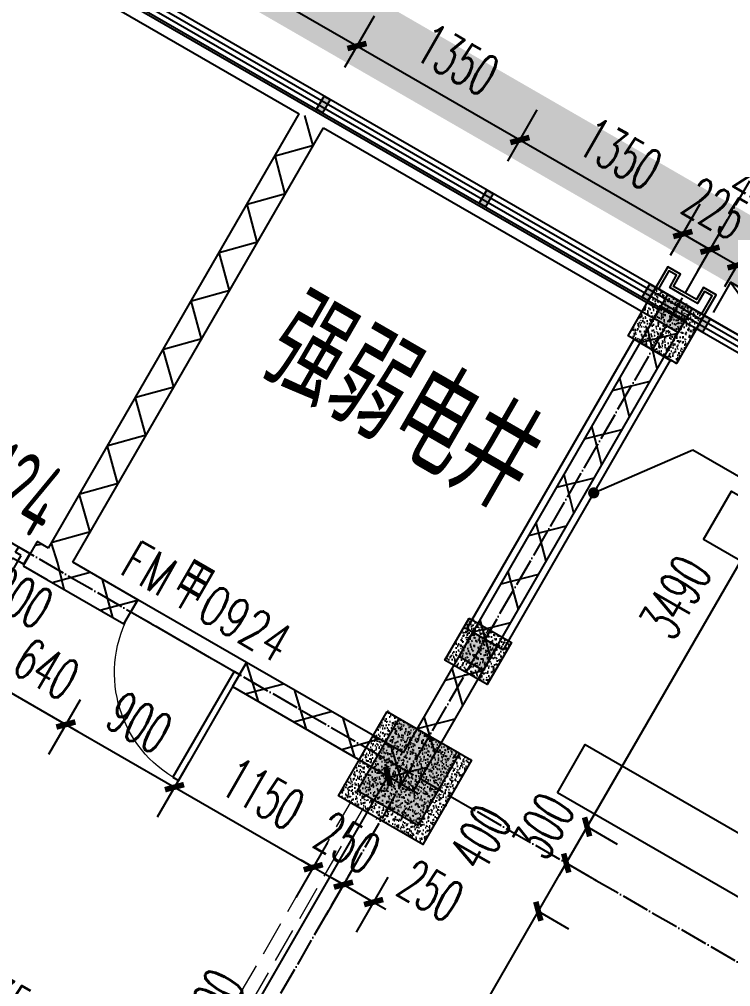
# Model space of a CAD drawing. Header units: millimetres. Extents: x 216654360 to 218309126, y 218099985 to 219647706.
# Drawn here: x 217944247 to 217949352, y 218944872 to 218951815 of the extents above; entities that cross this region are included whole.
import ezdxf
from ezdxf.xclip import XClip

# ---------------------------------------------------------------- set-up
doc = ezdxf.new("R2010")
doc.units = ezdxf.units.MM
doc.header["$LTSCALE"] = 1000
doc.header["$XCLIPFRAME"] = 0
for name, pattern in [('02-博雅楼平面图（V8）$0$DASH', [0.35, 0.25, -0.1]), ('DASH', [0.35, 0.25, -0.1]), ('DASHED2', [0.375, 0.25, -0.125]), ('DOTE', [2.4200000000000004, 2, -0.2, 0.02, -0.2])]:
    doc.linetypes.add(name, pattern=pattern)
doc.layers.add('02-博雅楼平面图（V8）$0$A-FLOR-OVHD', color=173, linetype='02-博雅楼平面图（V8）$0$DASH', lineweight=9)
for name, color, linetype in [('A-ANNO-DIMS', 3, 'Continuous'), ('A-ANNO-DOTE', 1, 'DOTE'), ('A-COLU', 2, 'Continuous'), ('A-COLU-CONC', 2, 'Continuous'), ('A-DOOR-FM', 181, 'Continuous'), ('A-FLOR-SPCL', 245, 'Continuous'), ('A-FLOR-STRS', 51, 'Continuous'), ('A-FM-IDEN', 181, 'Continuous'), ('A-FURN', 45, 'Continuous'), ('A-WALL', 2, 'Continuous'), ('A-WALL-CURT', 111, 'Continuous'), ('A-WALL-MSNW', 2, 'Continuous'), ('A-WALL-SHEA', 2, 'Continuous'), ('A-WIND', 161, 'Continuous'), ('DIM_LEAD', 3, 'Continuous'), ('PUB_HATCH', 8, 'Continuous'), ('PUB_TEXT', 7, 'Continuous'), ('WINDOW', 4, 'Continuous'), ('WINDOW_TEXT', 7, 'Continuous'), ('现状植物', 3, 'Continuous')]:
    doc.layers.add(name, color=color, linetype=linetype)
doc.styles.add('_TCH_DIM_T3', font='SIMPLEX.shx', dxfattribs={"width": 0.5647058823529413, "bigfont": 'GBCBIG.shx'})
doc.styles.add('_TCH_WINDOW', font='GBENOR', dxfattribs={"width": 0.8, "bigfont": 'GBCBIG'})
doc.styles.add('AUDIT_D_250603204042-0', font='SIMPLEX', dxfattribs={"width": 0.7, "bigfont": 'HZ'})
doc.styles.get("Standard").update_dxf_attribs({"font": 'gbenor.shx', "bigfont": 'gbcbig.shx'})
doc.dimstyles.new('_TCH_ARCH&&100', dxfattribs={"dimtxt": 297.5, "dimasz": 100, "dimexe": 250, "dimexo": 300, "dimgap": 126.25, "dimtad": 1, "dimdec": 0, "dimzin": 0, "dimdsep": 46, "dimtxsty": '_TCH_DIM_T3', "dimblk": 'ARCHTICK', "dimcen": 0.09, "dimclrt": 7, "dimazin": 2, "dimtfac": 1, "dimtdec": 0, "dimtix": 1, "dimtmove": 2, "dimatfit": 3, "dimfxl": 100, "dimtolj": 1, "dimtzin": 0, "dimarcsym": 0})
pattern_1 = [(45, (-6165679.106576437, -59482.65594915766), (-200.0002033111466, 200.0002033111467), []), (135, (-6165679.106576437, -59482.65594915766), (-200.0002033111467, -200.0002033111466), [])]

# ---------------------------------------------------------------- blocks, each defined once
blk = doc.blocks.new('123sfg')
at = {"layer": 'A-FLOR-STRS', "color": 1, "linetype": 'DASH', "const_width": 0.5}
blk.add_lwpolyline([(-435.7520347369718, -1148.388286254316), (-511.1115516244317, -1148.388286254316), (-511.3552337155952, -1165.729753827507), (-511.0830312329153, -1166.330356907861), (-509.862566358549, -1167.165920006349), (-509.899666979044, -1175.035179553675), (-511.2151629207592, -1175.819181181321), (-511.5013152034771, -1176.37444855023), (-511.8447741047139, -1217.800621691689), (-511.7709169440395, -1218.378271135507), (-511.5875886529493, -1218.902143048302), (-509.7669051376688, -1219.661976483888), (-509.385862355567, -1219.696680274913), (-508.9938257462936, -1221.561295600962), (-505.3071537641226, -1224.627778107655), (-496.1454937860653, -1225.778210952126), (-492.040455449508, -1227.508854247053), (-490.6770727478661, -1229.040993421052), (-491.1780902189776, -1234.403478215337), (-491.8354530945844, -1240.873174603801), (-495.3054724940848, -1245.831589563697), (-496.0934880015939, -1248.609740337537), (-498.2702817226327, -1262.571470302767), (-497.9822436700924, -1324.142034435703)], dxfattribs=at)
blk = doc.blocks.new('A$Cbd128c3d')
at = {"layer": 'A-COLU'}
h = blk.add_hatch(color=256, dxfattribs=at)
h.dxf.hatch_style = 1
h.paths.add_polyline_path([(3599.999999999942, -240), (4099.999999999942, -240), (4099.999999999942, -840), (3599.999999999942, -840)])
blk.add_lwpolyline([(3599.999999999942, -240), (4099.999999999942, -240), (4099.999999999942, -840), (3599.999999999942, -840)], close=True, dxfattribs=at)
blk = doc.blocks.new('124sty')
at = {"layer": 'A-COLU-CONC'}
h = blk.add_hatch(dxfattribs=at)
h.set_pattern_fill('混凝土', scale=10, angle=270)
h.set_pattern_definition([(320, (0, 0), (-6.275213498259524, -71.72601826007535), [7.5, -82.5]), (265, (0, 0), (75.21921337000119, 13.87513336129999), [6, -66]), (10.45139999999996, (-0.5229340000000011, -5.977168000000001), (68.94395420609534, -57.85093817140217), [6.374019000000001, -70.1142112]), (316.1842, (20, -3.673940397442059e-15), (-16.55190143290183, -106.7241048625644), [11.25, -123.75]), (6.635599999999986, (18.6206693, -8.893674500000003), (97.41178709004416, -93.46627055487035), [9.561028799999997, -105.1713]), (261.1842, (20, -3.673940397442059e-15), (97.41186009253245, -93.46619451336274), [9, -99]), (291, (15, -10), (-40.2618890665339, -59.69070521184616), [7.5, -82.5]), (236, (15, -10), (72.5150045046853, -24.33153319215819), [6, -66]), (341.4514, (11.6448394, -14.9742233), (32.25304967099522, -84.02226285814899), [6.374019000000001, -70.1142112]), (307.5, (0, 0), (33.28938538313115, -1.215985531729073), [0, -65.19999999999999, 0, -67, 0, -66.25]), (277.5, (0, 0), (39.44117118823602, -26.30695374421487), [0, -38.2, 0, -63.7, 0, -25.25]), (237.5, (4.096443543147897e-15, 22.3), (-2.255487173437985, -53.3822436172409), [0, -25, 0, -78, 0, -103.5]), (227.5, (5.933413741868926e-15, 32.3), (10.01049823323176, -58.31861693423862), [0, -32.49999999999999, 0, -51.79999999999999, 0, -73.49999999999999])])
h.paths.add_polyline_path([(6511336.331908299, 87627.17725494933), (6512036.335814555, 87627.17725494933), (6512036.337767684, 86927.17725491381), (6511336.333861427, 86927.17725491381)])
at = {"layer": 'A-COLU-CONC', "color": 7}
for points in [[(6511336.331908299, 87627.17725494933), (6512036.335814555, 87627.17725494933), (6512036.337767684, 86927.17725491381), (6511336.333861427, 86927.17725491381)], [(6511436.333861427, 87627.17725494933), (6511936.333861427, 87627.17725494933), (6511936.333861427, 87027.17725494933), (6511436.333861427, 87027.17725494933)], [(6511436.333861427, 87627.17725494933), (6511936.337767684, 87627.17725494933), (6511936.337767684, 87027.17725491381), (6511436.333861427, 87027.17725491381)]]:
    blk.add_lwpolyline(points, close=True, dxfattribs=at)
blk.add_blockref('A$Cbd128c3d', (6507836.337767684, 87867.17725491441))
blk = doc.blocks.new('2929sk')
at = {"layer": 'A-ANNO-DOTE', "ltscale": 0.1}
for p, q in [((-40108.41759934928, -98506.28522877552), (-40108.41759934928, -79972.7619583212)), ((-16719.25256192591, -91672.76195832115), (-75808.41759934928, -91672.76195832127))]:
    blk.add_line(p, q, dxfattribs=at)
at = {"layer": 'A-COLU-CONC', "color": 7, "rotation": 180}
blk.add_blockref('124sty', (6471577.927535787, -4345.584703406691), dxfattribs=at)
blk = doc.blocks.new('123sttyt')
at = {"layer": 'A-COLU-CONC'}
h = blk.add_hatch(dxfattribs=at)
h.set_pattern_fill('混凝土', scale=10)
h.set_pattern_definition([(49.99999999999999, (458507.2726841327, 226049.4547714085), (71.72601826007535, -6.275213498259511), [7.5, -82.5]), (355, (458507.2726841327, 226049.4547714085), (-13.8751333613, 75.21921337000119), [6, -66]), (100.4514, (458513.2498521327, 226048.9318374085), (57.85093817140216, 68.94395420609536), [6.374019000000001, -70.1142112]), (46.18420000000002, (458507.2726841327, 226069.4547714085), (106.7241048625644, -16.55190143290181), [11.25, -123.75]), (96.6356, (458516.1663586327, 226068.0754407085), (93.46627055487033, 97.41178709004417), [9.561028799999999, -105.1713]), (351.1842, (458507.2726841327, 226069.4547714085), (93.46619451336272, 97.41186009253246), [9, -99]), (21, (458517.2726841327, 226064.4547714085), (59.69070521184616, -40.26188906653388), [7.5, -82.5]), (326.0000000000001, (458517.2726841327, 226064.4547714085), (24.33153319215817, 72.5150045046853), [6, -66]), (71.4514, (458522.2469074327, 226061.0996108085), (84.02226285814899, 32.25304967099524), [6.374019000000001, -70.1142112]), (37.50000000000001, (458507.2726841327, 226049.4547714085), (1.215985531729067, 33.28938538313115), [0, -65.19999999999999, 0, -67, 0, -66.25]), (7.499999999999999, (458507.2726841327, 226049.4547714085), (26.30695374421486, 39.44117118823603), [0, -38.2, 0, -63.7, 0, -25.25]), (327.5, (458484.9726841327, 226049.4547714085), (53.3822436172409, -2.255487173437976), [0, -25, 0, -78, 0, -103.5]), (317.5, (458474.9726841327, 226049.4547714085), (58.31861693423862, 10.01049823323177), [0, -32.5, 0, -51.8, 0, -73.5])])
h.paths.add_polyline_path([(6523019.330466915, 268461.0957909399), (6523419.330466915, 268461.0957909399), (6523419.330466892, 268061.0957909399), (6523019.330466892, 268061.0957909399)])
h = blk.add_hatch(color=256, dxfattribs=at)
h.dxf.hatch_style = 1
h.paths.add_polyline_path([(6523119.330466904, 268461.0957909399), (6523319.330466904, 268461.0957909399), (6523319.330466904, 268261.0957909399), (6523119.330466904, 268261.0957909399)])
at = {"layer": 'A-COLU'}
for points in [[(6523019.330466915, 268461.0957909399), (6523419.330466915, 268461.0957909399), (6523419.330466892, 268061.0957909399), (6523019.330466892, 268061.0957909399)], [(6523119.330466904, 268461.0957909399), (6523319.330466904, 268461.0957909399), (6523319.330466904, 268261.0957909399), (6523119.330466904, 268261.0957909399)]]:
    blk.add_lwpolyline(points, close=True, dxfattribs=at)
blk = doc.blocks.new('atyyj')
at = {"color": 6}
for points in [[(6087145.846531308, 41917.42876004828), (6087145.850708799, 41917.44223488616), (6087145.850708793, 42287.44228338455), (6087040.833285737, 42287.42880854666), (6087040.833285737, 42187.42880854666), (6086945.833285737, 42187.42880854666), (6086850.833285737, 42187.42880854666), (6086850.833285737, 42287.42880854666), (6086745.844134575, 42287.41532826515), (6086745.844134575, 42117.42884835148)], [(6087125.83328574, 42117.42884835148), (6087125.833285737, 42267.42880854666), (6087060.833285737, 42267.42880854666), (6087060.833285737, 42167.42880854666), (6086945.833285737, 42167.42880854666), (6086830.833285737, 42167.42880854666), (6086830.833285737, 42267.42880854666), (6086765.833285737, 42267.42880854666), (6086765.833285737, 42117.42884835148)]]:
    blk.add_lwpolyline(points, dxfattribs=at)
at = {"layer": 'A-COLU'}
blk.add_blockref('123sttyt', (-436273.4971811436, -226343.666958125), dxfattribs=at)
blk = doc.blocks.new('13arr')
at = {"layer": 'A-WIND', "linetype": 'DASHED2'}
blk.add_lwpolyline([(6087353.827712848, 41511.70635287312), (6088025.843614434, 41811.71657893434), (6088655.837995256, 41511.70477893751)], dxfattribs=at)
blk.add_lwpolyline([(6087353.832841344, 41811.72995272726), (6088655.837995256, 41811.72837898376), (6088655.837995256, 41511.70477893751), (6087353.832841344, 41511.70635268101)], close=True, dxfattribs=at)
blk = doc.blocks.new('25tqdryui')
at = {"layer": 'A-COLU-CONC'}
h = blk.add_hatch(dxfattribs=at)
h.set_pattern_fill('混凝土', scale=10)
h.set_pattern_definition([(49.99999999999999, (0, 0), (71.72601826007535, -6.275213498259511), [7.5, -82.5]), (355, (0, 0), (-13.8751333613, 75.21921337000119), [6, -66]), (100.4514, (5.977168000000001, -0.522934), (57.85093817140216, 68.94395420609536), [6.374019000000001, -70.1142112]), (46.18420000000002, (0, 20), (106.7241048625644, -16.55190143290181), [11.25, -123.75]), (96.6356, (8.8936745, 18.6206693), (93.46627055487033, 97.41178709004417), [9.561028799999999, -105.1713]), (351.1842, (0, 20), (93.46619451336272, 97.41186009253246), [9, -99]), (21, (10, 15), (59.69070521184616, -40.26188906653388), [7.5, -82.5]), (326.0000000000001, (10, 15), (24.33153319215817, 72.5150045046853), [6, -66]), (71.4514, (14.9742233, 11.6448394), (84.02226285814899, 32.25304967099524), [6.374019000000001, -70.1142112]), (37.50000000000001, (0, 0), (1.215985531729067, 33.28938538313115), [0, -65.19999999999999, 0, -67, 0, -66.25]), (7.499999999999999, (0, 0), (26.30695374421486, 39.44117118823603), [0, -38.2, 0, -63.7, 0, -25.25]), (327.5, (-22.3, 0), (53.3822436172409, -2.255487173437976), [0, -25, 0, -78, 0, -103.5]), (317.5, (-32.3, 0), (58.31861693423862, 10.01049823323177), [0, -32.5, 0, -51.8, 0, -73.5])])
h.paths.add_polyline_path([(6523044.330466904, 268536.0957909399), (6523394.330466904, 268536.0957909399), (6523394.330466904, 268186.0957909399), (6523044.330466904, 268186.0957909399)])
h = blk.add_hatch(color=256, dxfattribs=at)
h.dxf.hatch_style = 1
h.paths.add_polyline_path([(6523119.330466904, 268461.0957909399), (6523319.330466904, 268461.0957909399), (6523319.330466904, 268261.0957909399), (6523119.330466904, 268261.0957909399)])
at = {"layer": 'A-COLU'}
for points in [[(6523044.330466904, 268536.0957909399), (6523394.330466904, 268536.0957909399), (6523394.330466904, 268186.0957909399), (6523044.330466904, 268186.0957909399)], [(6523119.330466904, 268461.0957909399), (6523319.330466904, 268461.0957909399), (6523319.330466904, 268261.0957909399), (6523119.330466904, 268261.0957909399)], [(6523119.330466904, 268461.0957909399), (6523319.330466904, 268461.0957909399), (6523319.330466904, 268261.0957909399), (6523119.330466904, 268261.0957909399)]]:
    blk.add_lwpolyline(points, close=True, dxfattribs=at)
blk = doc.blocks.new('123arrt')
at = {"layer": 'A-COLU'}
for name, p in [('123sttyt', (19275.15662112832, 2799.999975732382)), ('25tqdryui', (19275.16310578492, 0))]:
    blk.add_blockref(name, p, dxfattribs=at)
blk = doc.blocks.new('234eryayyui')
h = blk.add_hatch(color=251)
h.dxf.hatch_style = 1
h.paths.add_polyline_path([(6065420.674966354, 42391.641019584), (6065470.674966354, 42391.641019584), (6065470.67447537, 42281.641019584), (6065420.67447537, 42281.641019584)])
at = {"layer": 'WINDOW'}
blk.add_lwpolyline([(6065420.674966354, 42391.641019584), (6065470.674966354, 42391.641019584), (6065470.67447537, 42281.641019584), (6065420.67447537, 42281.641019584)], close=True, dxfattribs=at)
blk = doc.blocks.new('124ety6')
at = {"layer": 'A-COLU-CONC', "color": 7}
for p in [(18575.1570730716, 2.463713462930173e-06), (19925.15706004873, 2.385128755122423e-06), (21275.15704702586, 2.306544047314674e-06), (21725.15711214021, 2.699467586353421e-06)]:
    blk.add_blockref('234eryayyui', p, dxfattribs=at)
blk = doc.blocks.new('_ArchTick')
at = {"color": 0, "linetype": 'ByBlock', "const_width": 0.4}
blk.add_lwpolyline([(-0.5, -0.5), (0.5, 0.5)], dxfattribs=at)
blk = doc.blocks.new('*D302')
at = {"layer": 'A-ANNO-DIMS', "color": 0, "lineweight": -2, "transparency": 16777216}
for p, q in [((6088253.155443171, 38791.63913941658), (6088253.155443171, 42281.64097714924)), ((6088269.655579047, 42281.64097714924), (6088503.155443171, 42281.64097714924)), ((6088269.655579047, 38791.63913941658), (6088503.155443171, 38791.63913941658))]:
    blk.add_line(p, q, dxfattribs=at)
at = {"layer": 'Defpoints', "color": 0, "transparency": 16777216}
for p in [(6087969.655579047, 42281.64097714924), (6088253.155443171, 42281.64097714924), (6087969.655579047, 38791.63913941658)]:
    blk.add_point(p, dxfattribs=at)
at = {"layer": 'A-ANNO-DIMS', "color": 0, "lineweight": -2, "transparency": 16777216, "xscale": 100, "yscale": 100, "zscale": 100}
for p, rotation in [((6088253.155443171, 42281.64097714924), 90), ((6088253.155443171, 38791.63913941658), 270)]:
    blk.add_blockref('_ArchTick', p, dxfattribs=dict(at, rotation=rotation))
at = {"layer": 'A-ANNO-DIMS', "color": 7, "transparency": 16777216, "insert": (6087978.155443171, 40536.64005828389), "char_height": 297.5, "attachment_point": 5, "rotation": 90, "style": '_TCH_DIM_T3'}
blk.add_mtext('\\A1;3490', dxfattribs=at)
blk = doc.blocks.new('*D303')
at = {"layer": 'A-ANNO-DIMS', "color": 0, "lineweight": -2, "transparency": 16777216}
for p, q in [((6088253.155443171, 38791.63913941658), (6088253.155443171, 38891.63913941658)), ((6088253.155443171, 38491.64101953135), (6088253.155443171, 38791.63913941658)), ((6088269.655579047, 38791.63913941658), (6088503.155443171, 38791.63913941658)), ((6088253.155443171, 38491.64101953135), (6088253.155443171, 38391.64101953135)), ((6088269.655579047, 38491.64101953135), (6088503.155443171, 38491.64101953135))]:
    blk.add_line(p, q, dxfattribs=at)
at = {"layer": 'Defpoints', "color": 0, "transparency": 16777216}
for p in [(6087969.655579047, 38791.63913941658), (6088253.155443171, 38791.63913941658), (6087969.655579047, 38491.64101953135)]:
    blk.add_point(p, dxfattribs=at)
at = {"layer": 'A-ANNO-DIMS', "color": 0, "lineweight": -2, "transparency": 16777216, "xscale": 100, "yscale": 100, "zscale": 100}
for p, rotation in [((6088253.155443171, 38791.63913941658), 270), ((6088253.155443171, 38491.64101953135), 90)]:
    blk.add_blockref('_ArchTick', p, dxfattribs=dict(at, rotation=rotation))
at = {"layer": 'A-ANNO-DIMS', "color": 7, "transparency": 16777216, "insert": (6087978.155443171, 38641.64007947494), "char_height": 297.5, "attachment_point": 5, "rotation": 90, "style": '_TCH_DIM_T3'}
blk.add_mtext('\\A1;300', dxfattribs=at)
blk = doc.blocks.new('*D304')
at = {"layer": 'A-ANNO-DIMS', "color": 0, "lineweight": -2, "transparency": 16777216}
for p, q in [((6088253.155443171, 38091.64101952986), (6088253.155443171, 38491.64101953135)), ((6088269.655579047, 38491.64101953135), (6088503.155443171, 38491.64101953135)), ((6088269.655579047, 38091.64101952986), (6088503.155443171, 38091.64101952986))]:
    blk.add_line(p, q, dxfattribs=at)
at = {"layer": 'Defpoints', "color": 0, "transparency": 16777216}
for p in [(6087969.655579047, 38491.64101953135), (6088253.155443171, 38491.64101953135), (6087969.655579047, 38091.64101952986)]:
    blk.add_point(p, dxfattribs=at)
at = {"layer": 'A-ANNO-DIMS', "color": 0, "lineweight": -2, "transparency": 16777216, "xscale": 100, "yscale": 100, "zscale": 100}
for p, rotation in [((6088253.155443171, 38491.64101953135), 90), ((6088253.155443171, 38091.64101952986), 270)]:
    blk.add_blockref('_ArchTick', p, dxfattribs=dict(at, rotation=rotation))
at = {"layer": 'A-ANNO-DIMS', "color": 7, "transparency": 16777216, "insert": (6087628.155443171, 38341.6410195153), "char_height": 297.5, "attachment_point": 5, "rotation": 90, "style": '_TCH_DIM_T3'}
blk.add_mtext('\\A1;400', dxfattribs=at)
blk = doc.blocks.new('*D305')
at = {"layer": 'A-ANNO-DIMS', "color": 0, "lineweight": -2, "transparency": 16777216}
for p, q in [((6088253.155443171, 34391.64101949951), (6088253.155443171, 38091.64101952986)), ((6088269.655579047, 38091.64101952986), (6088503.155443171, 38091.64101952986)), ((6088269.655579047, 34391.64101949951), (6088503.155443171, 34391.64101949951))]:
    blk.add_line(p, q, dxfattribs=at)
at = {"layer": 'Defpoints', "color": 0, "transparency": 16777216}
for p in [(6087969.655579047, 38091.64101952986), (6088253.155443171, 38091.64101952986), (6087969.655579047, 34391.64101949951)]:
    blk.add_point(p, dxfattribs=at)
at = {"layer": 'A-ANNO-DIMS', "color": 0, "lineweight": -2, "transparency": 16777216, "xscale": 100, "yscale": 100, "zscale": 100}
for p, rotation in [((6088253.155443171, 38091.64101952986), 90), ((6088253.155443171, 34391.64101949951), 270)]:
    blk.add_blockref('_ArchTick', p, dxfattribs=dict(at, rotation=rotation))
at = {"layer": 'A-ANNO-DIMS', "color": 7, "transparency": 16777216, "insert": (6087978.155443171, 36241.64101951567), "char_height": 297.5, "attachment_point": 5, "rotation": 90, "style": '_TCH_DIM_T3'}
blk.add_mtext('\\A1;3700', dxfattribs=at)
blk = doc.blocks.new('*D320')
at = {"layer": 'A-ANNO-DIMS', "color": 0, "lineweight": -2, "transparency": 16777216}
for p, q in [((6085170.844556847, 35474.14101954784), (6085170.844556847, 35601)), ((6085520.844557267, 35474.14101954784), (6085520.844557267, 35601)), ((6085170.844556847, 35351), (6085070.844556847, 35351)), ((6085170.844556847, 35351), (6085520.844557267, 35351)), ((6085520.844557267, 35351), (6085620.844557267, 35351))]:
    blk.add_line(p, q, dxfattribs=at)
at = {"layer": 'Defpoints', "color": 0, "transparency": 16777216}
for p in [(6085520.844557267, 35351), (6085170.844556847, 35174.14101954784), (6085520.844557267, 35174.14101954784)]:
    blk.add_point(p, dxfattribs=at)
at = {"layer": 'A-ANNO-DIMS', "color": 0, "lineweight": -2, "transparency": 16777216, "xscale": 100, "yscale": 100, "zscale": 100}
blk.add_blockref('_ArchTick', (6085170.844556847, 35351), dxfattribs=at)
at = {"layer": 'A-ANNO-DIMS', "color": 0, "lineweight": -2, "transparency": 16777216, "xscale": 100, "yscale": 100, "zscale": 100, "rotation": 180}
blk.add_blockref('_ArchTick', (6085520.844557267, 35351), dxfattribs=at)
at = {"layer": 'A-ANNO-DIMS', "color": 7, "transparency": 16777216, "insert": (6085345.844557056, 35626), "char_height": 297.5, "attachment_point": 5, "style": '_TCH_DIM_T3'}
blk.add_mtext('\\A1;350', dxfattribs=at)
blk = doc.blocks.new('*D387')
at = {"layer": 'A-ANNO-DIMS', "color": 0, "lineweight": -2, "transparency": 16777216}
for p, q in [((6086945.844556829, 37763.22272731875), (6086945.844556829, 37308.11598626612)), ((6087195.844556829, 37763.22272731875), (6087195.844556829, 37308.11598626612)), ((6086945.844556829, 37558.11598626612), (6086845.844556829, 37558.11598626612)), ((6086945.844556829, 37558.11598626612), (6087195.844556829, 37558.11598626612)), ((6087195.844556829, 37558.11598626612), (6087295.844556829, 37558.11598626612))]:
    blk.add_line(p, q, dxfattribs=at)
at = {"layer": 'Defpoints', "color": 0, "transparency": 16777216}
for p in [(6086945.844556829, 38063.22272731875), (6087195.844556829, 38063.22272731875), (6087195.844556829, 37558.11598626612)]:
    blk.add_point(p, dxfattribs=at)
at = {"layer": 'A-ANNO-DIMS', "color": 0, "lineweight": -2, "transparency": 16777216, "xscale": 100, "yscale": 100, "zscale": 100}
blk.add_blockref('_ArchTick', (6086945.844556829, 37558.11598626612), dxfattribs=at)
at = {"layer": 'A-ANNO-DIMS', "color": 0, "lineweight": -2, "transparency": 16777216, "xscale": 100, "yscale": 100, "zscale": 100, "rotation": 180}
blk.add_blockref('_ArchTick', (6087195.844556829, 37558.11598626612), dxfattribs=at)
at = {"layer": 'A-ANNO-DIMS', "color": 7, "transparency": 16777216, "insert": (6087511.844556829, 37833.11598626612), "char_height": 297.5, "attachment_point": 5, "style": '_TCH_DIM_T3'}
blk.add_mtext('\\A1;250', dxfattribs=at)
blk = doc.blocks.new('*D388')
at = {"layer": 'A-ANNO-DIMS', "color": 0, "lineweight": -2, "transparency": 16777216}
for p, q in [((6086695.844556828, 37763.22272731875), (6086695.844556828, 37308.11598626612)), ((6086945.844556829, 37763.22272731875), (6086945.844556829, 37308.11598626612)), ((6086695.844556828, 37558.11598626612), (6086595.844556828, 37558.11598626612)), ((6086695.844556828, 37558.11598626612), (6086945.844556829, 37558.11598626612)), ((6086945.844556829, 37558.11598626612), (6087045.844556829, 37558.11598626612))]:
    blk.add_line(p, q, dxfattribs=at)
at = {"layer": 'Defpoints', "color": 0, "transparency": 16777216}
for p in [(6086695.844556828, 38063.22272731875), (6086945.844556829, 38063.22272731875), (6086945.844556829, 37558.11598626612)]:
    blk.add_point(p, dxfattribs=at)
at = {"layer": 'A-ANNO-DIMS', "color": 0, "lineweight": -2, "transparency": 16777216, "xscale": 100, "yscale": 100, "zscale": 100}
blk.add_blockref('_ArchTick', (6086695.844556828, 37558.11598626612), dxfattribs=at)
at = {"layer": 'A-ANNO-DIMS', "color": 0, "lineweight": -2, "transparency": 16777216, "xscale": 100, "yscale": 100, "zscale": 100, "rotation": 180}
blk.add_blockref('_ArchTick', (6086945.844556829, 37558.11598626612), dxfattribs=at)
at = {"layer": 'A-ANNO-DIMS', "color": 7, "transparency": 16777216, "insert": (6086820.844556829, 37833.11598626612), "char_height": 297.5, "attachment_point": 5, "style": '_TCH_DIM_T3'}
blk.add_mtext('\\A1;250', dxfattribs=at)
blk = doc.blocks.new('*D389')
at = {"layer": 'A-ANNO-DIMS', "color": 0, "lineweight": -2, "transparency": 16777216}
for p, q in [((6085545.899255722, 37763.22272731875), (6085545.899255722, 37308.11598626612)), ((6086695.844556828, 37763.22272731875), (6086695.844556828, 37308.11598626612)), ((6085545.899255722, 37558.11598626612), (6086695.844556828, 37558.11598626612))]:
    blk.add_line(p, q, dxfattribs=at)
at = {"layer": 'Defpoints', "color": 0, "transparency": 16777216}
for p in [(6085545.899255722, 38063.22272731875), (6086695.844556828, 38063.22272731875), (6086695.844556828, 37558.11598626612)]:
    blk.add_point(p, dxfattribs=at)
at = {"layer": 'A-ANNO-DIMS', "color": 0, "lineweight": -2, "transparency": 16777216, "xscale": 100, "yscale": 100, "zscale": 100, "rotation": 180}
blk.add_blockref('_ArchTick', (6085545.899255722, 37558.11598626612), dxfattribs=at)
at = {"layer": 'A-ANNO-DIMS', "color": 0, "lineweight": -2, "transparency": 16777216, "xscale": 100, "yscale": 100, "zscale": 100}
blk.add_blockref('_ArchTick', (6086695.844556828, 37558.11598626612), dxfattribs=at)
at = {"layer": 'A-ANNO-DIMS', "color": 7, "transparency": 16777216, "insert": (6086120.871906275, 37833.11598626612), "char_height": 297.5, "attachment_point": 5, "style": '_TCH_DIM_T3'}
blk.add_mtext('\\A1;1150', dxfattribs=at)
blk = doc.blocks.new('*D390')
at = {"layer": 'A-ANNO-DIMS', "color": 0, "lineweight": -2, "transparency": 16777216}
for p, q in [((6084645.899730881, 37763.22272731875), (6084645.899730881, 37308.11598626612)), ((6085545.899255722, 37763.22272731875), (6085545.899255722, 37308.11598626612)), ((6084645.899730881, 37558.11598626612), (6085545.899255722, 37558.11598626612))]:
    blk.add_line(p, q, dxfattribs=at)
at = {"layer": 'Defpoints', "color": 0, "transparency": 16777216}
for p in [(6084645.899730881, 38063.22272731875), (6085545.899255722, 38063.22272731875), (6085545.899255722, 37558.11598626612)]:
    blk.add_point(p, dxfattribs=at)
at = {"layer": 'A-ANNO-DIMS', "color": 0, "lineweight": -2, "transparency": 16777216, "xscale": 100, "yscale": 100, "zscale": 100, "rotation": 180}
blk.add_blockref('_ArchTick', (6084645.899730881, 37558.11598626612), dxfattribs=at)
at = {"layer": 'A-ANNO-DIMS', "color": 0, "lineweight": -2, "transparency": 16777216, "xscale": 100, "yscale": 100, "zscale": 100}
blk.add_blockref('_ArchTick', (6085545.899255722, 37558.11598626612), dxfattribs=at)
at = {"layer": 'A-ANNO-DIMS', "color": 7, "transparency": 16777216, "insert": (6085095.899493301, 37833.11598626612), "char_height": 297.5, "attachment_point": 5, "style": '_TCH_DIM_T3'}
blk.add_mtext('\\A1;900', dxfattribs=at)
blk = doc.blocks.new('*D391')
at = {"layer": 'A-ANNO-DIMS', "color": 0, "lineweight": -2, "transparency": 16777216}
for p, q in [((6084005.900862042, 37763.22272731875), (6084005.900862042, 37308.11598626612)), ((6084645.899730881, 37763.22272731875), (6084645.899730881, 37308.11598626612)), ((6084005.900862042, 37558.11598626612), (6083905.900862042, 37558.11598626612)), ((6084005.900862042, 37558.11598626612), (6084645.899730881, 37558.11598626612)), ((6084645.899730881, 37558.11598626612), (6084745.899730881, 37558.11598626612))]:
    blk.add_line(p, q, dxfattribs=at)
at = {"layer": 'Defpoints', "color": 0, "transparency": 16777216}
for p in [(6084005.900862042, 38063.22272731875), (6084645.899730881, 38063.22272731875), (6084645.899730881, 37558.11598626612)]:
    blk.add_point(p, dxfattribs=at)
at = {"layer": 'A-ANNO-DIMS', "color": 0, "lineweight": -2, "transparency": 16777216, "xscale": 100, "yscale": 100, "zscale": 100}
blk.add_blockref('_ArchTick', (6084005.900862042, 37558.11598626612), dxfattribs=at)
at = {"layer": 'A-ANNO-DIMS', "color": 0, "lineweight": -2, "transparency": 16777216, "xscale": 100, "yscale": 100, "zscale": 100, "rotation": 180}
blk.add_blockref('_ArchTick', (6084645.899730881, 37558.11598626612), dxfattribs=at)
at = {"layer": 'A-ANNO-DIMS', "color": 7, "transparency": 16777216, "insert": (6084325.900296461, 37833.11598626612), "char_height": 297.5, "attachment_point": 5, "style": '_TCH_DIM_T3'}
blk.add_mtext('\\A1;640', dxfattribs=at)
blk = doc.blocks.new('*D392')
at = {"layer": 'A-ANNO-DIMS', "color": 0, "lineweight": -2, "transparency": 16777216}
for p, q in [((6083806.000741508, 37763.22272731875), (6083806.000741508, 37308.11598626612)), ((6084005.900862042, 37763.22272731875), (6084005.900862042, 37308.11598626612)), ((6083806.000741508, 37558.11598626612), (6083706.000741508, 37558.11598626612)), ((6083806.000741508, 37558.11598626612), (6084005.900862042, 37558.11598626612)), ((6084005.900862042, 37558.11598626612), (6084105.900862042, 37558.11598626612))]:
    blk.add_line(p, q, dxfattribs=at)
at = {"layer": 'Defpoints', "color": 0, "transparency": 16777216}
for p in [(6083806.000741508, 38063.22272731875), (6084005.900862042, 38063.22272731875), (6084005.900862042, 37558.11598626612)]:
    blk.add_point(p, dxfattribs=at)
at = {"layer": 'A-ANNO-DIMS', "color": 0, "lineweight": -2, "transparency": 16777216, "xscale": 100, "yscale": 100, "zscale": 100}
blk.add_blockref('_ArchTick', (6083806.000741508, 37558.11598626612), dxfattribs=at)
at = {"layer": 'A-ANNO-DIMS', "color": 0, "lineweight": -2, "transparency": 16777216, "xscale": 100, "yscale": 100, "zscale": 100, "rotation": 180}
blk.add_blockref('_ArchTick', (6084005.900862042, 37558.11598626612), dxfattribs=at)
at = {"layer": 'A-ANNO-DIMS', "color": 7, "transparency": 16777216, "insert": (6083905.950801775, 38183.11598626612), "char_height": 297.5, "attachment_point": 5, "style": '_TCH_DIM_T3'}
blk.add_mtext('\\A1;200', dxfattribs=at)
blk = doc.blocks.new('*D466')
at = {"layer": 'A-ANNO-DIMS', "color": 0, "lineweight": -2, "transparency": 16777216}
for p, q in [((6082670.832052449, 42645.68900444673), (6082670.832052449, 43070.74270527938)), ((6084020.832039425, 42645.68900444673), (6084020.832039425, 43070.74270527938)), ((6082670.832052449, 42820.74270527938), (6084020.832039425, 42820.74270527938))]:
    blk.add_line(p, q, dxfattribs=at)
at = {"layer": 'Defpoints', "color": 0, "transparency": 16777216}
for p in [(6084020.832039425, 42820.74270527938), (6082670.832052449, 42345.68900444673), (6084020.832039425, 42345.68900444673)]:
    blk.add_point(p, dxfattribs=at)
at = {"layer": 'A-ANNO-DIMS', "color": 0, "lineweight": -2, "transparency": 16777216, "xscale": 100, "yscale": 100, "zscale": 100, "rotation": 180}
blk.add_blockref('_ArchTick', (6082670.832052449, 42820.74270527938), dxfattribs=at)
at = {"layer": 'A-ANNO-DIMS', "color": 0, "lineweight": -2, "transparency": 16777216, "xscale": 100, "yscale": 100, "zscale": 100}
blk.add_blockref('_ArchTick', (6084020.832039425, 42820.74270527938), dxfattribs=at)
at = {"layer": 'A-ANNO-DIMS', "color": 7, "transparency": 16777216, "insert": (6083345.832045937, 43095.74270527938), "char_height": 297.5, "attachment_point": 5, "style": '_TCH_DIM_T3'}
blk.add_mtext('\\A1;1350', dxfattribs=at)
blk = doc.blocks.new('*D467')
at = {"layer": 'A-ANNO-DIMS', "color": 0, "lineweight": -2, "transparency": 16777216}
for p, q in [((6084020.832039425, 42645.68900444673), (6084020.832039425, 43070.74270527938)), ((6085370.832026402, 42645.68900444673), (6085370.832026402, 43070.74270527938)), ((6084020.832039425, 42820.74270527938), (6085370.832026402, 42820.74270527938))]:
    blk.add_line(p, q, dxfattribs=at)
at = {"layer": 'Defpoints', "color": 0, "transparency": 16777216}
for p in [(6085370.832026402, 42820.74270527938), (6084020.832039425, 42345.68900444673), (6085370.832026402, 42345.68900444673)]:
    blk.add_point(p, dxfattribs=at)
at = {"layer": 'A-ANNO-DIMS', "color": 0, "lineweight": -2, "transparency": 16777216, "xscale": 100, "yscale": 100, "zscale": 100, "rotation": 180}
blk.add_blockref('_ArchTick', (6084020.832039425, 42820.74270527938), dxfattribs=at)
at = {"layer": 'A-ANNO-DIMS', "color": 0, "lineweight": -2, "transparency": 16777216, "xscale": 100, "yscale": 100, "zscale": 100}
blk.add_blockref('_ArchTick', (6085370.832026402, 42820.74270527938), dxfattribs=at)
at = {"layer": 'A-ANNO-DIMS', "color": 7, "transparency": 16777216, "insert": (6084695.832032913, 43095.74270527938), "char_height": 297.5, "attachment_point": 5, "style": '_TCH_DIM_T3'}
blk.add_mtext('\\A1;1350', dxfattribs=at)
blk = doc.blocks.new('*D468')
at = {"layer": 'A-ANNO-DIMS', "color": 0, "lineweight": -2, "transparency": 16777216}
for p, q in [((6085370.832026402, 42645.68900444673), (6085370.832026402, 43070.74270527938)), ((6086720.83201338, 42645.68900444673), (6086720.83201338, 43070.74270527938)), ((6085370.832026402, 42820.74270527938), (6086720.83201338, 42820.74270527938))]:
    blk.add_line(p, q, dxfattribs=at)
at = {"layer": 'Defpoints', "color": 0, "transparency": 16777216}
for p in [(6086720.83201338, 42820.74270527938), (6085370.832026402, 42345.68900444673), (6086720.83201338, 42345.68900444673)]:
    blk.add_point(p, dxfattribs=at)
at = {"layer": 'A-ANNO-DIMS', "color": 0, "lineweight": -2, "transparency": 16777216, "xscale": 100, "yscale": 100, "zscale": 100, "rotation": 180}
blk.add_blockref('_ArchTick', (6085370.832026402, 42820.74270527938), dxfattribs=at)
at = {"layer": 'A-ANNO-DIMS', "color": 0, "lineweight": -2, "transparency": 16777216, "xscale": 100, "yscale": 100, "zscale": 100}
blk.add_blockref('_ArchTick', (6086720.83201338, 42820.74270527938), dxfattribs=at)
at = {"layer": 'A-ANNO-DIMS', "color": 7, "transparency": 16777216, "insert": (6086045.832019892, 43095.74270527938), "char_height": 297.5, "attachment_point": 5, "style": '_TCH_DIM_T3'}
blk.add_mtext('\\A1;1350', dxfattribs=at)
blk = doc.blocks.new('*D469')
at = {"layer": 'A-ANNO-DIMS', "color": 0, "lineweight": -2, "transparency": 16777216}
for p, q in [((6086720.83201338, 42645.68900444673), (6086720.83201338, 43070.74270527938)), ((6086945.812884077, 42645.68900444673), (6086945.812884077, 43070.74270527938)), ((6086720.83201338, 42820.74270527938), (6086620.83201338, 42820.74270527938)), ((6086720.83201338, 42820.74270527938), (6086945.812884077, 42820.74270527938)), ((6086945.812884077, 42820.74270527938), (6087045.812884077, 42820.74270527938))]:
    blk.add_line(p, q, dxfattribs=at)
at = {"layer": 'Defpoints', "color": 0, "transparency": 16777216}
for p in [(6086945.812884077, 42820.74270527938), (6086720.83201338, 42345.68900444673), (6086945.812884077, 42345.68900444673)]:
    blk.add_point(p, dxfattribs=at)
at = {"layer": 'A-ANNO-DIMS', "color": 0, "lineweight": -2, "transparency": 16777216, "xscale": 100, "yscale": 100, "zscale": 100}
blk.add_blockref('_ArchTick', (6086720.83201338, 42820.74270527938), dxfattribs=at)
at = {"layer": 'A-ANNO-DIMS', "color": 0, "lineweight": -2, "transparency": 16777216, "xscale": 100, "yscale": 100, "zscale": 100, "rotation": 180}
blk.add_blockref('_ArchTick', (6086945.812884077, 42820.74270527938), dxfattribs=at)
at = {"layer": 'A-ANNO-DIMS', "color": 7, "transparency": 16777216, "insert": (6086833.322448729, 43095.74270527938), "char_height": 297.5, "attachment_point": 5, "style": '_TCH_DIM_T3'}
blk.add_mtext('\\A1;225', dxfattribs=at)
blk = doc.blocks.new('*D470')
at = {"layer": 'A-ANNO-DIMS', "color": 0, "lineweight": -2, "transparency": 16777216}
for p, q in [((6086945.812884077, 42645.68900444673), (6086945.812884077, 43070.74270527938)), ((6087170.832078494, 42645.68900444673), (6087170.832078494, 43070.74270527938)), ((6086945.812884077, 42820.74270527938), (6086845.812884077, 42820.74270527938)), ((6086945.812884077, 42820.74270527938), (6087170.832078494, 42820.74270527938)), ((6087170.832078494, 42820.74270527938), (6087270.832078494, 42820.74270527938))]:
    blk.add_line(p, q, dxfattribs=at)
at = {"layer": 'Defpoints', "color": 0, "transparency": 16777216}
for p in [(6087170.832078494, 42820.74270527938), (6086945.812884077, 42345.68900444673), (6087170.832078494, 42345.68900444673)]:
    blk.add_point(p, dxfattribs=at)
at = {"layer": 'A-ANNO-DIMS', "color": 0, "lineweight": -2, "transparency": 16777216, "xscale": 100, "yscale": 100, "zscale": 100}
blk.add_blockref('_ArchTick', (6086945.812884077, 42820.74270527938), dxfattribs=at)
at = {"layer": 'A-ANNO-DIMS', "color": 0, "lineweight": -2, "transparency": 16777216, "xscale": 100, "yscale": 100, "zscale": 100, "rotation": 180}
blk.add_blockref('_ArchTick', (6087170.832078494, 42820.74270527938), dxfattribs=at)
at = {"layer": 'A-ANNO-DIMS', "color": 7, "transparency": 16777216, "insert": (6087058.322481286, 43445.74270527938), "char_height": 297.5, "attachment_point": 5, "style": '_TCH_DIM_T3'}
blk.add_mtext('\\A1;225', dxfattribs=at)
blk = doc.blocks.new('*D471')
at = {"layer": 'A-ANNO-DIMS', "color": 0, "lineweight": -2, "transparency": 16777216}
for p, q in [((6087170.832078494, 42645.68900444673), (6087170.832078494, 43070.74270527938)), ((6088520.832069566, 42645.68900444673), (6088520.832069566, 43070.74270527938)), ((6087170.832078494, 42820.74270527938), (6088520.832069566, 42820.74270527938))]:
    blk.add_line(p, q, dxfattribs=at)
at = {"layer": 'Defpoints', "color": 0, "transparency": 16777216}
for p in [(6088520.832069566, 42820.74270527938), (6087170.832078494, 42345.68900444673), (6088520.832069566, 42345.68900444673)]:
    blk.add_point(p, dxfattribs=at)
at = {"layer": 'A-ANNO-DIMS', "color": 0, "lineweight": -2, "transparency": 16777216, "xscale": 100, "yscale": 100, "zscale": 100, "rotation": 180}
blk.add_blockref('_ArchTick', (6087170.832078494, 42820.74270527938), dxfattribs=at)
at = {"layer": 'A-ANNO-DIMS', "color": 0, "lineweight": -2, "transparency": 16777216, "xscale": 100, "yscale": 100, "zscale": 100}
blk.add_blockref('_ArchTick', (6088520.832069566, 42820.74270527938), dxfattribs=at)
at = {"layer": 'A-ANNO-DIMS', "color": 7, "transparency": 16777216, "insert": (6087845.83207403, 43095.74270527938), "char_height": 297.5, "attachment_point": 5, "style": '_TCH_DIM_T3'}
blk.add_mtext('\\A1;1350', dxfattribs=at)
blk = doc.blocks.new('*D548')
at = {"layer": 'A-ANNO-DIMS', "color": 0, "lineweight": -2, "transparency": 16777216}
for p, q in [((6086834.430881715, 34191.96039227973), (6086834.430881715, 38391.72945586478)), ((6087032.147441386, 38391.72945586478), (6087084.430881715, 38391.72945586478)), ((6087032.147441386, 34191.96039227973), (6087084.430881715, 34191.96039227973))]:
    blk.add_line(p, q, dxfattribs=at)
at = {"layer": 'Defpoints', "color": 0, "transparency": 16777216}
for p in [(6086732.147441386, 38391.72945586478), (6086834.430881715, 38391.72945586478), (6086732.147441386, 34191.96039227973)]:
    blk.add_point(p, dxfattribs=at)
at = {"layer": 'A-ANNO-DIMS', "color": 0, "lineweight": -2, "transparency": 16777216, "xscale": 100, "yscale": 100, "zscale": 100}
for p, rotation in [((6086834.430881715, 38391.72945586478), 90), ((6086834.430881715, 34191.96039227973), 270)]:
    blk.add_blockref('_ArchTick', p, dxfattribs=dict(at, rotation=rotation))
at = {"layer": 'A-ANNO-DIMS', "color": 7, "transparency": 16777216, "insert": (6086559.430881715, 36291.84492407324), "char_height": 297.5, "attachment_point": 5, "rotation": 90, "style": '_TCH_DIM_T3'}
blk.add_mtext('\\A1;4200', dxfattribs=at)
blk = doc.blocks.new('$DorLib2D$00000001')
for p, q in [((0.45, 0.9750000000000001), (0.5000000000000002, 0.9750000000000001)), ((0.45, 0), (0.45, 0.9750000000000001)), ((0.5, 0), (0.5, 0.9750000000000001)), ((0.5, 0), (0.45, 0))]:
    blk.add_line(p, q)
at = {"lineweight": 13}
blk.add_arc((0.475, 0), 0.975, 91.4692835813538, 180, dxfattribs=at)
blk = doc.blocks.new('$DorLib2D$00000009')
for p, q in [((0.4128784780300046, 0.9052619659617922), (0.4128784780300046, 0.08070055595349494)), ((0.4541065485304194, 0.9052619659617922), (0.4128784780300046, 0.9052619659617922)), ((0.4541065485304194, 0.08070055595349494), (0.4541065485304194, 0.9052619659617922)), ((0.4128784780300046, 0.7821568824082695), (0.3780038555081039, 0.7821568824082694)), ((0.4889811710523202, 0.7821568824082694), (0.4541065485304194, 0.7821568824082695)), ((0.4128784780300046, 0.6235084014994399), (0.3780038555081039, 0.6235084014994398)), ((0.4889811710523202, 0.6235084014994398), (0.4541065485304194, 0.6235084014994399)), ((-0.4941390729791224, 0.08070055595349494), (-0.4529110024787076, 0.08070055595349494)), ((-0.4941390729791224, -0.001755585047334795), (-0.4941390729791224, 0.08070055595349494)), ((-0.4529110024787076, 0.08070055595349494), (-0.4529110024787076, 0.03947248545308008)), ((0.4128784780300046, 0.08070055595349494), (0.4541065485304194, 0.08070055595349494)), ((0.4953346190308343, 0.08070055595349494), (0.4541065485304194, 0.08070055595349494)), ((0.4541065485304194, 0.08070055595349494), (0.4541065485304194, 0.03947248545308008)), ((0.4953346190308343, -0.001755585047334795), (0.4953346190308343, 0.08070055595349494)), ((-0.4529110024787076, 0.03947248545308008), (-0.4116829319782927, 0.03947248545308008)), ((-0.4116829319782927, 0.03947248545308008), (-0.4116829319782927, -0.001755585047334795)), ((0.4541065485304194, 0.03947248545308008), (0.4128784780300046, 0.03947248545308008)), ((0.4128784780300046, 0.03947248545308008), (0.4128784780300046, -0.001755585047334795)), ((-0.4941390729791224, -0.001755585047334795), (-0.4941390729791224, -0.001755585047334795)), ((-0.4116829319782927, -0.001755585047334795), (-0.4941390729791224, -0.001755585047334795)), ((0.4128784780300046, -0.001755585047334795), (0.4953346190308343, -0.001755585047334795)), ((0.4953346190308343, -0.001755585047334795), (0.4953346190308343, -0.001755585047334795))]:
    blk.add_line(p, q)
at = {"lineweight": 13}
for p, q in [((0.3780038555081039, 0.7821568824082694), (0.3780038555081039, 0.6235084014994398)), ((0.4889811710523202, 0.7821568824082694), (0.4889811710523202, 0.6235084014994398))]:
    blk.add_line(p, q, dxfattribs=at)
blk.add_arc((0.3716497624938499, 0.08173193500353383), 0.8245614100082972, 87.13397114007623, 180.0716668053313, dxfattribs=at)
blk = doc.blocks.new('A$C04836B57')
at = {"layer": 'PUB_HATCH'}
h = blk.add_hatch(dxfattribs=at)
h.set_pattern_fill('多孔材料', color=256, scale=100, style=0)
h.set_pattern_definition(pattern_1)
h.paths.add_polyline_path([(-79033.24183573294, -20890.91715380287), (-78833.24074463826, -21090.91762895547), (-78833.26201961003, -17191.16381938795), (-79033.2620196063, -17191.16491048101)])
h = blk.add_hatch(dxfattribs=at)
h.set_pattern_fill('多孔材料', color=256, scale=100, style=0)
h.set_pattern_definition(pattern_1)
h.paths.add_polyline_path([(-81873.20504419971, -20957.57707334376), (-81773.20547125768, -20890.91064425479), (-81773.26014084369, -17290.9262174024), (-81873.26056157518, -17265.92676295518), (-81973.26014084928, -17290.92730850359), (-81973.20547128841, -20890.91016909747)])
h = blk.add_hatch(dxfattribs=at)
h.set_pattern_fill('多孔材料', color=256, scale=100, style=0)
h.set_pattern_definition(pattern_1)
h.paths.add_polyline_path([(-81973.20547128841, -20890.91016909747), (-82067.97348610405, -20890.90994394617), (-82067.97396126017, -21090.90994394905), (-81873.20419005118, -21090.91040667902), (-81873.20504419971, -20957.57707334377)])
h = blk.add_hatch(dxfattribs=at)
h.set_pattern_fill('多孔材料', color=256, scale=100, style=0)
h.set_pattern_definition(pattern_1)
h.paths.add_polyline_path([(-81873.20419005118, -21090.91040667902), (-81233.2073207125, -21090.9119271762), (-81233.20684555639, -20890.91192717231), (-81773.20547125768, -20890.91064425479), (-81873.20504419971, -20957.57707334377)])
h = blk.add_hatch(dxfattribs=at)
h.set_pattern_fill('多孔材料', color=256, scale=100, style=0)
h.set_pattern_definition(pattern_1)
h.paths.add_polyline_path([(-79033.24183573294, -20890.91715380287), (-80333.20684555918, -20890.91406537341), (-80333.20732071437, -21090.91406537585), (-78833.24074463826, -21090.91762895547)])
at = {"layer": '02-博雅楼平面图（V8）$0$A-FLOR-OVHD'}
for p, q in [((-79183.2620187467, -25091.01492965946), (-79183.2620187467, -21371.01492959142)), ((-79083.2620187467, -25091.01492965946), (-79083.2620187467, -21371.01492959142))]:
    blk.add_line(p, q, dxfattribs=at)
at = {"layer": 'A-DOOR-FM'}
blk.add_lwpolyline([(-80333.22094753291, -20990.95341541115), (-80333.22094753291, -20890.95341541115), (-81233.20708313957, -20891.07546462919), (-81233.20708313957, -20991.07546462919)], close=True, dxfattribs=at)
at = {"layer": 'A-FURN', "color": 251}
for points in [[(-77933.26201960817, -18486.01492962606), (-77933.26201960817, -18086.01492962606), (-75433.26201960817, -18086.01492962606), (-75433.26201960817, -18486.01492962606)], [(-77933.26201960817, -20586.01492962606), (-77933.26201960817, -20186.01492962606), (-75433.26201960817, -20186.01492962606), (-75433.26201960817, -20586.01492962606)]]:
    blk.add_lwpolyline(points, close=True, dxfattribs=at)
at = {"layer": 'A-WALL'}
for p, q in [((-81973.20547128841, -20890.91016909747), (-81973.26014084928, -17290.92730850359)), ((-81773.20547125768, -20890.91064425479), (-81773.26014084369, -17290.9262174024)), ((-82067.97348610405, -20890.90994394617), (-82067.97396126017, -21090.90994394905)), ((-81973.20547128841, -20890.91016909747), (-82067.97348610405, -20890.90994394617)), ((-81233.20684555639, -20890.91192717231), (-81773.20547125768, -20890.91064425479)), ((-81233.2073207125, -21090.9119271762), (-81233.20684555639, -20890.91192717231)), ((-80333.20684555918, -20890.91406537341), (-80333.20732071437, -21090.91406537585)), ((-79033.24183573294, -20890.91715380287), (-80333.20684555918, -20890.91406537341)), ((-82067.97396126017, -21090.90994394905), (-81873.20419005118, -21090.91040667902)), ((-81873.20419005118, -21090.91040667902), (-81233.2073207125, -21090.9119271762)), ((-80333.20732071437, -21090.91406537585), (-78833.24074463826, -21090.91762895547))]:
    blk.add_line(p, q, dxfattribs=at)
at = {"layer": 'A-WALL-CURT'}
for p, q in [((-66083.27438447252, -17091.01500706963), (-100408.4250410013, -17091.01490530548)), ((-100408.4250411103, -17127.68157197215), (-66083.27438446041, -17127.68167373639)), ((-100408.4250412183, -17164.34823863882), (-66083.27438456938, -17164.34834040258)), ((-100408.4250413273, -17201.01490530548), (-66083.27438479941, -17201.01500706989))]:
    blk.add_line(p, q, dxfattribs=at)
at = {"layer": 'A-WALL-MSNW'}
for p, q in [((-90383.16653280891, -17215.9731884631), (-81873.26150514092, -17215.92676296374)), ((-81873.26140303258, -17215.92676295955), (-79033.26068192907, -17215.91126943149)), ((-79033.26068192907, -17215.91126943149), (-79033.26027276926, -17290.91126943037)), ((-90283.16321419366, -17290.97264289905), (-81973.26014084928, -17290.92730850359)), ((-81773.26014084369, -17290.9262174024), (-79033.26027276926, -17290.91126943037))]:
    blk.add_line(p, q, dxfattribs=at)
blk.add_lwpolyline([(-79083.27498894371, -17491.01490530546), (-78783.27498894371, -17491.01490530546), (-78783.24729066715, -19891.01488103785), (-79083.24729066715, -19891.01488103785)], close=True, dxfattribs=at)
at = {"layer": 'A-WALL-SHEA'}
for p, q in [((-79033.2620196063, -17191.16491048101), (-78833.26201961003, -17191.16381938795)), ((-79033.24183573294, -20890.91715380287), (-79033.2620196063, -17191.16491048101)), ((-78833.24074463826, -21090.91762895547), (-78833.26201961003, -17191.16381938795))]:
    blk.add_line(p, q, dxfattribs=at)
at = {"layer": 'DIM_LEAD'}
for p, q in [((-78783.25159767456, -18591.1720347773), (-78321.29602087475, -17968.44251966599)), ((-78321.29602087475, -17968.44251966599), (-77033.7639556434, -17968.44251966599))]:
    blk.add_line(p, q, dxfattribs=at)
at = {"layer": 'DIM_LEAD', "const_width": 40}
blk.add_lwpolyline([(-78795.16737911012, -18607.23485373239, 1), (-78771.335816239, -18575.10921582221, 1)], format="xyb", close=True, dxfattribs=at)
blk.add_blockref('atyyj', (-6165879.108274692, -59208.44373812031))
at = {"layer": 'A-ANNO-DOTE'}
ref = blk.add_blockref('123sfg', (408074.6474547908, 1131835.749373674), dxfattribs=dict(at, xscale=1000, yscale=1000, zscale=1000))
XClip(ref).set_block_clipping_path([(-527.116253690554, -1244.4995262616217), (-408.074574071597, -1131.8357493736744)])
at = {"layer": 'A-COLU-CONC', "color": 7}
blk.add_blockref('124ety6', (-6165879.106576437, -59482.65594915766), dxfattribs=at)
at = {"layer": 'A-DOOR-FM', "xscale": -899.9999999999999, "yscale": 900, "zscale": 200, "rotation": 179.9998638778901}
blk.add_blockref('$DorLib2D$00000001', (-80783.2070831405, -20990.91299627098), dxfattribs=at)
at = {"layer": 'A-FLOR-SPCL', "rotation": 180}
blk.add_blockref('2929sk', (-119041.6796189575, -112663.7768879475), dxfattribs=at)
at = {"layer": 'A-WALL-MSNW', "color": 4, "xscale": -1, "rotation": 179.9978536729184}
blk.add_blockref('13arr', (-6166040.538579769, 24948.7972267913), dxfattribs=at)
at = {"layer": 'A-WALL-SHEA', "color": 6}
blk.add_blockref('123arrt', (-6621427.762076964, -288352.1106719777), dxfattribs=at)
at = {"layer": 'WINDOW'}
ref = blk.add_blockref('$DorLib2D$00000009', (-82617.97372370586, -20990.90863727092), dxfattribs=dict(at, xscale=-1100, yscale=1100, zscale=200, rotation=179.99986387789))
ref.add_attrib('A', 'M1124', (-83052.25650982093, -20884.26608424764), dxfattribs={"layer": 'WINDOW_TEXT', "height": 525, "rotation": 359.99986387789, "style": '_TCH_WINDOW', "width": 0.6400000000000001})
at = {"layer": 'A-FM-IDEN', "style": 'AUDIT_D_250603204042-0'}
for s, height, width, p in [('甲', 350, 0.7, (-81060.00139749609, -20793.65310988695)), ('FM', 280, 0.6999999999999998, (-81452.00139749516, -20793.65217858158)), ('0924', 280, 0.6999999999999998, (-80815.00139749702, -20793.6536919528))]:
    blk.add_text(s, height=height, rotation=359.99986387789, dxfattribs=dict(at, width=width)).set_placement(p)
at = {"layer": 'PUB_TEXT'}
blk.add_text('强弱电井', height=714.8936170212767, dxfattribs=at).set_placement((-81314.13665633462, -19068.68890609714))
at = {"layer": 'A-ANNO-DIMS'}
for base, p1, p2, picture, middle in [((-78708.274497943, -16661.91324387828), (-78933.2936923597, -17136.96694471093), (-78708.274497943, -17136.96694471093), '*D470', (-78820.78409515135, -16036.91324387828)), ((-81873.20571439527, -21924.53996289154), (-82073.10583492927, -21419.43322183892), (-81873.20571439527, -21419.43322183892), '*D392', (-81973.15577466227, -21299.53996289154)), ((-78683.26201960817, -21924.53996289154), (-78933.26201960817, -21419.43322183892), (-78683.26201960817, -21419.43322183892), '*D387', (-78367.26201960817, -21649.53996289154))]:
    dim = blk.add_linear_dim(base=base, p1=p1, p2=p2, angle=0, dimstyle='_TCH_ARCH&&100', dxfattribs=at)
    dim.commit()
    dim.dimension.update_dxf_attribs({"geometry": picture, "text_midpoint": middle, "dimtype": 129, "insert": (-6165879.106576437, -59482.65594915766)})
for p1, p2, distance, picture, middle in [((-83208.27452398837, -17136.96694471093), (-81858.27453701198, -17136.96694471093), 475.05370083265, '*D466', (-82533.27453050017, -16386.91324387828)), ((-81858.27453701198, -17136.96694471093), (-80508.27455003466, -17136.96694471093), 475.05370083265007, '*D467', (-81183.27454352379, -16386.91324387828)), ((-80508.27455003466, -17136.96694471093), (-79158.27456305735, -17136.96694471093), 475.05370083265007, '*D468', (-79833.27455654554, -16386.91324387828)), ((-79158.27456305735, -17136.96694471093), (-78933.2936923597, -17136.96694471093), 475.05370083265007, '*D469', (-79045.78412770852, -16386.91324387828)), ((-78708.274497943, -17136.96694471093), (-77358.27450687066, -17136.96694471093), 475.05370083265007, '*D471', (-78033.27450240683, -16386.91324387828)), ((-79146.95913505089, -25290.69555687794), (-79146.95913505089, -21090.92649329288), -102.28344032913446, '*D548', (-79319.67569472175, -23190.81102508443)), ((-81873.20571439527, -21419.43322183892), (-81233.20684555639, -21419.43322183892), -505.1067410526193, '*D391', (-81553.2062799763, -21649.53996289154)), ((-81233.20684555639, -21419.43322183892), (-80333.2073207153, -21419.43322183892), -505.1067410526193, '*D390', (-80783.20708313584, -21649.53996289154)), ((-80333.2073207153, -21419.43322183892), (-79183.2620196091, -21419.43322183892), -505.1067410526193, '*D389', (-79758.2346701622, -21649.53996289154)), ((-79183.2620196091, -21419.43322183892), (-78933.26201960817, -21419.43322183892), -505.1067410526193, '*D388', (-79058.26201960817, -21649.53996289154))]:
    dim = blk.add_aligned_dim(p1=p1, p2=p2, distance=distance, dimstyle='_TCH_ARCH&&100', dxfattribs=at)
    dim.commit()
    dim.dimension.update_dxf_attribs({"geometry": picture, "text_midpoint": middle, "insert": (-6165879.106576437, -59482.65594915766)})
at = {"layer": 'A-ANNO-DIMS', "color": 3}
for p1, p2, distance, picture, middle in [((-77909.45099738985, -20691.01680974109), (-77909.45099738985, -17201.01497200842), -283.49986412376165, '*D302', (-77900.95113326609, -18946.01589087377)), ((-77909.45099738985, -20991.01492962631), (-77909.45099738985, -20691.01680974109), -283.49986412376165, '*D303', (-77900.95113326609, -20841.01586968272)), ((-77909.45099738985, -25091.01492965815), (-77909.45099738985, -21391.0149296278), -283.49986412376165, '*D305', (-77900.95113326609, -23241.01492964199)), ((-80708.26201959047, -24308.51492960982), (-80358.26201917045, -24308.51492960982), 176.85898045216163, '*D320', (-80533.26201938093, -23856.65594915766))]:
    dim = blk.add_aligned_dim(p1=p1, p2=p2, distance=distance, dimstyle='_TCH_ARCH&&100', dxfattribs=at)
    dim.commit()
    dim.dimension.update_dxf_attribs({"geometry": picture, "text_midpoint": middle, "insert": (-6165879.106576437, -59482.65594915766)})
dim = blk.add_linear_dim(base=(-77625.95113326609, -20991.01492962631), p1=(-77909.45099738985, -21391.0149296278), p2=(-77909.45099738985, -20991.01492962631), angle=90, dimstyle='_TCH_ARCH&&100', dxfattribs=at)
dim.commit()
dim.dimension.update_dxf_attribs({"geometry": '*D304', "text_midpoint": (-78250.95113326609, -21141.01492964236), "dimtype": 129, "insert": (-6165879.106576437, -59482.65594915766)})

msp = doc.modelspace()

# ---------------------------------------------------------------- block references
at = {"layer": '现状植物', "rotation": 330.0099772030858}
msp.add_blockref('A$C04836B57', (218025897.187641, 218925138.5110827), dxfattribs=at)

doc.saveas('drawing.dxf')
